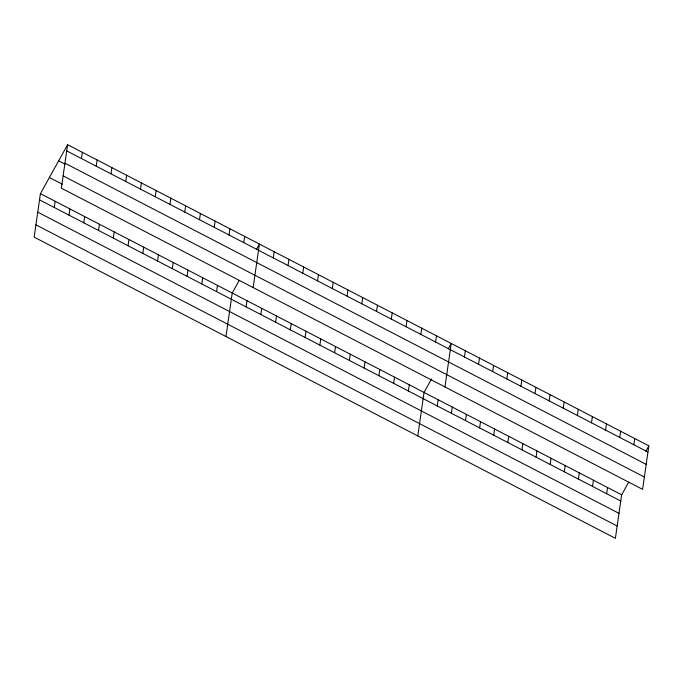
<?xml version="1.0" encoding="UTF-8"?>
<svg xmlns="http://www.w3.org/2000/svg" width="683" height="683" viewBox="0 0 683 683"><rect width="100%" height="100%" fill="white"/><g stroke="black" fill="none" stroke-linecap="round" stroke-linejoin="round"><path stroke-width="1.02" d="M67.608 144.685L61.342 188.167L642.583 489.344L648.85 445.862L67.608 144.685L40.417 193.656L34.15 237.138L615.392 538.315L621.658 494.834L628.642 482.266M54.273 207.504L55.169 201.306M69.034 215.154L69.922 208.947M81.465 158.533L82.361 152.326M83.787 222.795L84.683 216.596M96.218 166.174L97.114 159.976M98.54 230.444L99.436 224.237M110.97 173.823L111.867 167.617M113.293 238.085L114.189 231.887M125.732 181.465L126.62 175.266M128.054 245.735L128.942 239.528M140.485 189.114L141.381 182.907M142.807 253.376L143.695 247.178M155.237 196.755L156.134 190.557M157.56 261.026L158.456 254.819M169.99 204.405L170.887 198.198M172.312 268.667L173.209 262.468M184.751 212.046L185.639 205.848M187.065 276.316L187.962 270.109M199.504 219.695L200.401 213.489M201.827 283.957L202.714 277.759M214.257 227.337L215.154 221.138M216.579 291.607L217.476 285.4M229.01 234.986L229.906 228.779M225.962 336.531L232.229 293.05L239.204 280.474M243.763 242.627L244.659 236.429M246.085 306.898L246.981 300.691M253.145 287.552L259.412 244.07L256.424 249.457M260.846 314.539L261.734 308.34M273.277 257.918L274.173 251.72M275.599 322.188L276.487 315.981M288.03 265.567L288.926 259.361M290.352 329.829L291.248 323.631M302.782 273.209L303.679 267.01M305.105 337.479L306.001 331.272M317.544 280.858L318.432 274.651M319.857 345.12L320.754 338.922M332.297 288.499L333.193 282.301M334.619 352.769L335.507 346.563M347.049 296.149L347.946 289.942M349.372 360.411L350.268 354.212M361.802 303.79L362.699 297.592M364.124 368.06L365.021 361.853M376.555 311.439L377.451 305.233M378.877 375.701L379.774 369.503M391.316 319.081L392.204 312.882M393.639 383.351L394.526 377.144M406.069 326.73L406.966 320.523M408.391 390.992L409.279 384.794M420.822 334.371L421.718 328.173M417.774 435.916L424.041 392.435L431.511 378.963M435.575 342.021L436.471 335.814M437.257 405.958L438.153 399.751M444.957 386.945L451.224 343.464L448.236 348.851M451.378 413.266L452.274 407.059M464.449 356.978L465.345 350.772M465.49 420.583L466.387 414.376M478.561 364.295L479.457 358.088M479.611 427.899L480.499 421.693M492.682 371.603L493.578 365.405M493.724 435.208L494.62 429.009M506.795 378.92L507.691 372.713M507.836 442.524L508.733 436.317M520.916 386.236L521.803 380.03M521.957 449.841L522.854 443.634M535.028 393.553L535.924 387.346M536.07 457.158L536.966 450.951M549.141 400.861L550.037 394.663M550.191 464.466L551.079 458.267M563.262 408.178L564.158 401.971M564.303 471.782L565.2 465.575M577.374 415.495L578.27 409.288M578.416 479.099L579.312 472.892M591.495 422.811L592.383 416.604M592.537 486.407L593.433 480.209M605.608 430.119L606.504 423.921M606.649 493.724L607.546 487.517M619.72 437.436L620.616 431.229M633.841 444.753L634.738 438.546M645.862 451.25L648.85 445.862M66.712 150.892L647.954 452.061M64.936 163.186L646.186 464.363M58.636 160.847L65.09 164.193M63.109 175.864L644.359 477.041M49.389 177.495L62.298 184.188M40.417 193.656L621.658 494.834M39.52 199.863L620.77 501.04M37.753 212.165L618.994 513.343M35.926 224.835L617.167 526.012"/></g></svg>
